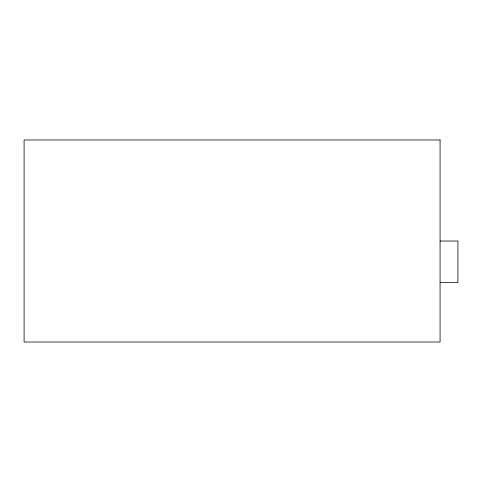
<?xml version="1.0" encoding="UTF-8"?>
<svg xmlns="http://www.w3.org/2000/svg" width="482" height="482" viewBox="0 0 482 482"><rect width="100%" height="100%" fill="white"/><g stroke="black" fill="none" stroke-linecap="round" stroke-linejoin="round"><path stroke-width="0.72" d="M440.072 241.024L457.9 241.024L457.9 282.597L440.072 282.597M440.072 139.979L24.1 139.979L24.1 342.021L440.072 342.021L440.072 139.979"/></g></svg>
